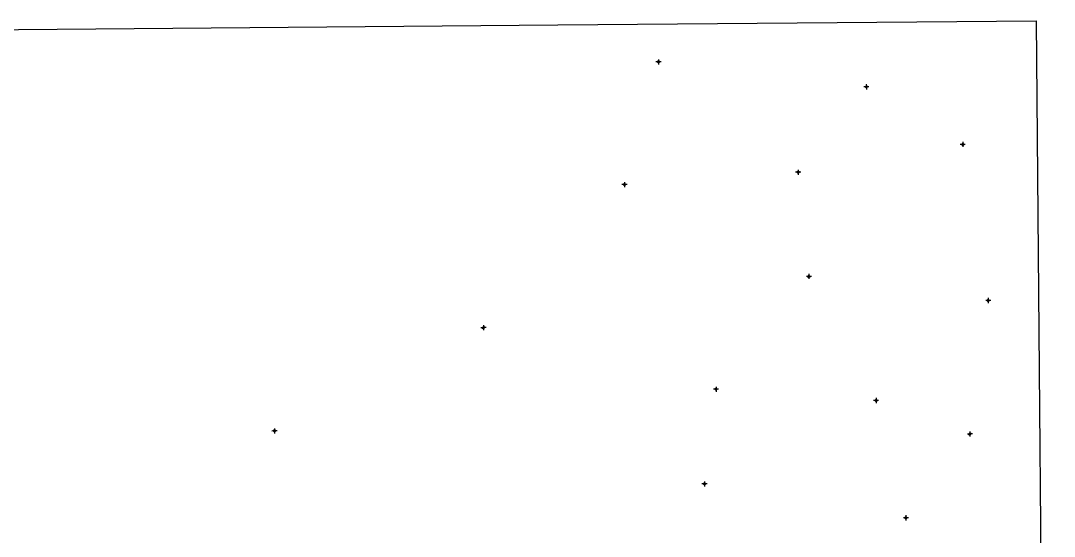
# Model space of a CAD drawing. Extents: x 549569 to 550073, y 1837982 to 1838486.
# Drawn here: x 549821.9 to 550073, y 1838361.2 to 1838486.5 of the extents above; entities that cross this region are included whole.
import ezdxf

# ---------------------------------------------------------------- set-up
doc = ezdxf.new("R2010")
doc.units = 0
doc.layers.add('Level 11', color=7, linetype='Continuous')
doc.layers.add('Level 63', color=7, linetype='Continuous')

msp = doc.modelspace()

# ---------------------------------------------------------------- linework, layer by layer
at = {"layer": 'Level 11'}
for p, q in [((549976.54, 1838476.45), (549976.22, 1838476.45)), ((549976.54, 1838476.45), (549976.22, 1838476.45)), ((549976.54, 1838476.45), (549976.22, 1838476.45)), ((549976.54, 1838476.45), (549976.22, 1838476.45)), ((549976.54, 1838476.45), (549976.22, 1838476.45)), ((549976.85, 1838476.76), (549976.54, 1838476.45)), ((549976.85, 1838476.76), (549976.54, 1838476.45)), ((549976.85, 1838476.76), (549976.54, 1838476.45)), ((549976.85, 1838476.76), (549976.54, 1838476.45)), ((549976.85, 1838476.76), (549976.54, 1838476.45)), ((549976.54, 1838476.45), (549976.85, 1838476.14)), ((549976.54, 1838476.45), (549976.85, 1838476.14)), ((549976.54, 1838476.45), (549976.85, 1838476.14)), ((549976.54, 1838476.45), (549976.85, 1838476.14)), ((549976.54, 1838476.45), (549976.85, 1838476.14)), ((549976.84, 1838477.07), (549976.85, 1838476.76)), ((549976.84, 1838477.07), (549976.85, 1838476.76)), ((549976.84, 1838477.07), (549976.85, 1838476.76)), ((549976.84, 1838477.07), (549976.85, 1838476.76)), ((549976.84, 1838477.07), (549976.85, 1838476.76)), ((549977.16, 1838476.45), (549976.85, 1838476.76)), ((549977.16, 1838476.45), (549976.85, 1838476.76)), ((549977.16, 1838476.45), (549976.85, 1838476.76)), ((549977.16, 1838476.45), (549976.85, 1838476.76)), ((549977.16, 1838476.45), (549976.85, 1838476.76)), ((549976.85, 1838476.14), (549977.16, 1838476.45)), ((549976.85, 1838476.14), (549977.16, 1838476.45)), ((549976.85, 1838476.14), (549977.16, 1838476.45)), ((549976.85, 1838476.14), (549977.16, 1838476.45)), ((549976.85, 1838476.14), (549977.16, 1838476.45)), ((549976.85, 1838476.14), (549976.85, 1838475.83)), ((549976.85, 1838476.14), (549976.85, 1838475.83)), ((549976.85, 1838476.14), (549976.85, 1838475.83)), ((549976.85, 1838476.14), (549976.85, 1838475.83)), ((549976.85, 1838476.14), (549976.85, 1838475.83)), ((549977.48, 1838476.46), (549977.16, 1838476.45)), ((549977.48, 1838476.46), (549977.16, 1838476.45)), ((549977.48, 1838476.46), (549977.16, 1838476.45)), ((549977.48, 1838476.46), (549977.16, 1838476.45)), ((549977.48, 1838476.46), (549977.16, 1838476.45)), ((550027.34, 1838470.73), (550027.03, 1838470.42)), ((550027.34, 1838470.73), (550027.03, 1838470.42)), ((550027.34, 1838470.73), (550027.03, 1838470.42)), ((550027.34, 1838470.73), (550027.03, 1838470.42)), ((550027.34, 1838470.73), (550027.03, 1838470.42)), ((550027.33, 1838471.05), (550027.34, 1838470.73)), ((550027.33, 1838471.05), (550027.34, 1838470.73)), ((550027.33, 1838471.05), (550027.34, 1838470.73)), ((550027.33, 1838471.05), (550027.34, 1838470.73)), ((550027.33, 1838471.05), (550027.34, 1838470.73)), ((550027.65, 1838470.43), (550027.34, 1838470.73)), ((550027.65, 1838470.43), (550027.34, 1838470.73)), ((550027.65, 1838470.43), (550027.34, 1838470.73)), ((550027.65, 1838470.43), (550027.34, 1838470.73)), ((550027.65, 1838470.43), (550027.34, 1838470.73)), ((550027.03, 1838470.42), (550026.72, 1838470.42)), ((550027.03, 1838470.42), (550026.72, 1838470.42)), ((550027.03, 1838470.42), (550026.72, 1838470.42)), ((550027.03, 1838470.42), (550026.72, 1838470.42)), ((550027.03, 1838470.42), (550026.72, 1838470.42)), ((550027.03, 1838470.42), (550027.34, 1838470.11)), ((550027.03, 1838470.42), (550027.34, 1838470.11)), ((550027.03, 1838470.42), (550027.34, 1838470.11)), ((550027.03, 1838470.42), (550027.34, 1838470.11)), ((550027.03, 1838470.42), (550027.34, 1838470.11)), ((550027.34, 1838470.11), (550027.65, 1838470.43)), ((550027.34, 1838470.11), (550027.65, 1838470.43)), ((550027.34, 1838470.11), (550027.65, 1838470.43)), ((550027.34, 1838470.11), (550027.65, 1838470.43)), ((550027.34, 1838470.11), (550027.65, 1838470.43)), ((550027.34, 1838470.11), (550027.34, 1838469.79)), ((550027.34, 1838470.11), (550027.34, 1838469.79)), ((550027.34, 1838470.11), (550027.34, 1838469.79)), ((550027.34, 1838470.11), (550027.34, 1838469.79)), ((550027.34, 1838470.11), (550027.34, 1838469.79)), ((550027.96, 1838470.43), (550027.65, 1838470.43)), ((550027.96, 1838470.43), (550027.65, 1838470.43)), ((550027.96, 1838470.43), (550027.65, 1838470.43)), ((550027.96, 1838470.43), (550027.65, 1838470.43)), ((550027.96, 1838470.43), (550027.65, 1838470.43)), ((550050.44, 1838456.42), (550050.12, 1838456.42)), ((550050.44, 1838456.42), (550050.12, 1838456.42)), ((550050.44, 1838456.42), (550050.12, 1838456.42)), ((550050.44, 1838456.42), (550050.12, 1838456.42)), ((550050.44, 1838456.42), (550050.12, 1838456.42)), ((550050.74, 1838456.73), (550050.44, 1838456.42)), ((550050.74, 1838456.73), (550050.44, 1838456.42)), ((550050.74, 1838456.73), (550050.44, 1838456.42)), ((550050.74, 1838456.73), (550050.44, 1838456.42)), ((550050.74, 1838456.73), (550050.44, 1838456.42)), ((550050.44, 1838456.42), (550050.75, 1838456.11)), ((550050.44, 1838456.42), (550050.75, 1838456.11)), ((550050.44, 1838456.42), (550050.75, 1838456.11)), ((550050.44, 1838456.42), (550050.75, 1838456.11)), ((550050.44, 1838456.42), (550050.75, 1838456.11)), ((550050.74, 1838457.04), (550050.74, 1838456.73)), ((550050.74, 1838457.04), (550050.74, 1838456.73)), ((550050.74, 1838457.04), (550050.74, 1838456.73)), ((550050.74, 1838457.04), (550050.74, 1838456.73)), ((550050.74, 1838457.04), (550050.74, 1838456.73)), ((550051.06, 1838456.43), (550050.74, 1838456.73)), ((550051.06, 1838456.43), (550050.74, 1838456.73)), ((550051.06, 1838456.43), (550050.74, 1838456.73)), ((550051.06, 1838456.43), (550050.74, 1838456.73)), ((550051.06, 1838456.43), (550050.74, 1838456.73)), ((550050.75, 1838456.11), (550051.06, 1838456.43)), ((550050.75, 1838456.11), (550051.06, 1838456.43)), ((550050.75, 1838456.11), (550051.06, 1838456.43)), ((550050.75, 1838456.11), (550051.06, 1838456.43)), ((550050.75, 1838456.11), (550051.06, 1838456.43)), ((550050.75, 1838456.11), (550050.75, 1838455.8)), ((550050.75, 1838456.11), (550050.75, 1838455.8)), ((550050.75, 1838456.11), (550050.75, 1838455.8)), ((550050.75, 1838456.11), (550050.75, 1838455.8)), ((550050.75, 1838456.11), (550050.75, 1838455.8)), ((550051.38, 1838456.43), (550051.06, 1838456.43)), ((550051.38, 1838456.43), (550051.06, 1838456.43)), ((550051.38, 1838456.43), (550051.06, 1838456.43)), ((550051.38, 1838456.43), (550051.06, 1838456.43)), ((550051.38, 1838456.43), (550051.06, 1838456.43)), ((550010.48, 1838449.64), (550010.17, 1838449.64)), ((550010.48, 1838449.64), (550010.17, 1838449.64)), ((550010.48, 1838449.64), (550010.17, 1838449.64)), ((550010.48, 1838449.64), (550010.17, 1838449.64)), ((550010.48, 1838449.64), (550010.17, 1838449.64)), ((550010.78, 1838449.96), (550010.48, 1838449.64)), ((550010.78, 1838449.96), (550010.48, 1838449.64)), ((550010.78, 1838449.96), (550010.48, 1838449.64)), ((550010.78, 1838449.96), (550010.48, 1838449.64)), ((550010.78, 1838449.96), (550010.48, 1838449.64)), ((550010.48, 1838449.64), (550010.79, 1838449.34)), ((550010.48, 1838449.64), (550010.79, 1838449.34)), ((550010.48, 1838449.64), (550010.79, 1838449.34)), ((550010.48, 1838449.64), (550010.79, 1838449.34)), ((550010.48, 1838449.64), (550010.79, 1838449.34)), ((550010.78, 1838450.27), (550010.78, 1838449.96)), ((550010.78, 1838450.27), (550010.78, 1838449.96)), ((550010.78, 1838450.27), (550010.78, 1838449.96)), ((550010.78, 1838450.27), (550010.78, 1838449.96)), ((550010.78, 1838450.27), (550010.78, 1838449.96)), ((550011.09, 1838449.65), (550010.78, 1838449.96)), ((550011.09, 1838449.65), (550010.78, 1838449.96)), ((550011.09, 1838449.65), (550010.78, 1838449.96)), ((550011.09, 1838449.65), (550010.78, 1838449.96)), ((550011.09, 1838449.65), (550010.78, 1838449.96)), ((550010.79, 1838449.34), (550011.09, 1838449.65)), ((550010.79, 1838449.34), (550011.09, 1838449.65)), ((550010.79, 1838449.34), (550011.09, 1838449.65)), ((550010.79, 1838449.34), (550011.09, 1838449.65)), ((550010.79, 1838449.34), (550011.09, 1838449.65)), ((550010.79, 1838449.34), (550010.79, 1838449.02)), ((550010.79, 1838449.34), (550010.79, 1838449.02)), ((550010.79, 1838449.34), (550010.79, 1838449.02)), ((550010.79, 1838449.34), (550010.79, 1838449.02)), ((550010.79, 1838449.34), (550010.79, 1838449.02)), ((550011.4, 1838449.65), (550011.09, 1838449.65)), ((550011.4, 1838449.65), (550011.09, 1838449.65)), ((550011.4, 1838449.65), (550011.09, 1838449.65)), ((550011.4, 1838449.65), (550011.09, 1838449.65)), ((550011.4, 1838449.65), (550011.09, 1838449.65)), ((549968.29, 1838446.66), (549967.98, 1838446.66)), ((549968.29, 1838446.66), (549967.98, 1838446.66)), ((549968.29, 1838446.66), (549967.98, 1838446.66)), ((549968.29, 1838446.66), (549967.98, 1838446.66)), ((549968.29, 1838446.66), (549967.98, 1838446.66)), ((549968.6, 1838446.98), (549968.29, 1838446.66)), ((549968.6, 1838446.98), (549968.29, 1838446.66)), ((549968.6, 1838446.98), (549968.29, 1838446.66)), ((549968.6, 1838446.98), (549968.29, 1838446.66)), ((549968.6, 1838446.98), (549968.29, 1838446.66)), ((549968.29, 1838446.66), (549968.6, 1838446.36)), ((549968.29, 1838446.66), (549968.6, 1838446.36)), ((549968.29, 1838446.66), (549968.6, 1838446.36)), ((549968.29, 1838446.66), (549968.6, 1838446.36)), ((549968.29, 1838446.66), (549968.6, 1838446.36)), ((549968.6, 1838447.29), (549968.6, 1838446.98)), ((549968.6, 1838447.29), (549968.6, 1838446.98)), ((549968.6, 1838447.29), (549968.6, 1838446.98)), ((549968.6, 1838447.29), (549968.6, 1838446.98)), ((549968.6, 1838447.29), (549968.6, 1838446.98)), ((549968.91, 1838446.67), (549968.6, 1838446.98)), ((549968.91, 1838446.67), (549968.6, 1838446.98)), ((549968.91, 1838446.67), (549968.6, 1838446.98)), ((549968.91, 1838446.67), (549968.6, 1838446.98)), ((549968.91, 1838446.67), (549968.6, 1838446.98)), ((549968.6, 1838446.36), (549968.91, 1838446.67)), ((549968.6, 1838446.36), (549968.91, 1838446.67)), ((549968.6, 1838446.36), (549968.91, 1838446.67)), ((549968.6, 1838446.36), (549968.91, 1838446.67)), ((549968.6, 1838446.36), (549968.91, 1838446.67)), ((549968.6, 1838446.36), (549968.61, 1838446.05)), ((549968.6, 1838446.36), (549968.61, 1838446.05)), ((549968.6, 1838446.36), (549968.61, 1838446.05)), ((549968.6, 1838446.36), (549968.61, 1838446.05)), ((549968.6, 1838446.36), (549968.61, 1838446.05)), ((549969.22, 1838446.67), (549968.91, 1838446.67)), ((549969.22, 1838446.67), (549968.91, 1838446.67)), ((549969.22, 1838446.67), (549968.91, 1838446.67)), ((549969.22, 1838446.67), (549968.91, 1838446.67)), ((549969.22, 1838446.67), (549968.91, 1838446.67)), ((550013.08, 1838424.36), (550012.77, 1838424.36)), ((550013.08, 1838424.36), (550012.77, 1838424.36)), ((550013.08, 1838424.36), (550012.77, 1838424.36)), ((550013.08, 1838424.36), (550012.77, 1838424.36)), ((550013.08, 1838424.36), (550012.77, 1838424.36)), ((550013.38, 1838424.67), (550013.08, 1838424.36)), ((550013.38, 1838424.67), (550013.08, 1838424.36)), ((550013.38, 1838424.67), (550013.08, 1838424.36)), ((550013.38, 1838424.67), (550013.08, 1838424.36)), ((550013.38, 1838424.67), (550013.08, 1838424.36)), ((550013.08, 1838424.36), (550013.39, 1838424.05)), ((550013.08, 1838424.36), (550013.39, 1838424.05)), ((550013.08, 1838424.36), (550013.39, 1838424.05)), ((550013.08, 1838424.36), (550013.39, 1838424.05)), ((550013.08, 1838424.36), (550013.39, 1838424.05)), ((550013.38, 1838424.98), (550013.38, 1838424.67)), ((550013.38, 1838424.98), (550013.38, 1838424.67)), ((550013.38, 1838424.98), (550013.38, 1838424.67)), ((550013.38, 1838424.98), (550013.38, 1838424.67)), ((550013.38, 1838424.98), (550013.38, 1838424.67)), ((550013.7, 1838424.37), (550013.38, 1838424.67)), ((550013.7, 1838424.37), (550013.38, 1838424.67)), ((550013.7, 1838424.37), (550013.38, 1838424.67)), ((550013.7, 1838424.37), (550013.38, 1838424.67)), ((550013.7, 1838424.37), (550013.38, 1838424.67)), ((550013.39, 1838424.05), (550013.7, 1838424.37)), ((550013.39, 1838424.05), (550013.7, 1838424.37)), ((550013.39, 1838424.05), (550013.7, 1838424.37)), ((550013.39, 1838424.05), (550013.7, 1838424.37)), ((550013.39, 1838424.05), (550013.7, 1838424.37)), ((550013.39, 1838424.05), (550013.39, 1838423.74)), ((550013.39, 1838424.05), (550013.39, 1838423.74)), ((550013.39, 1838424.05), (550013.39, 1838423.74)), ((550013.39, 1838424.05), (550013.39, 1838423.74)), ((550013.39, 1838424.05), (550013.39, 1838423.74)), ((550014.01, 1838424.37), (550013.7, 1838424.37)), ((550014.01, 1838424.37), (550013.7, 1838424.37)), ((550014.01, 1838424.37), (550013.7, 1838424.37)), ((550014.01, 1838424.37), (550013.7, 1838424.37)), ((550014.01, 1838424.37), (550013.7, 1838424.37)), ((550056.64, 1838418.47), (550056.33, 1838418.47)), ((550056.64, 1838418.47), (550056.33, 1838418.47)), ((550056.64, 1838418.47), (550056.33, 1838418.47)), ((550056.64, 1838418.47), (550056.33, 1838418.47)), ((550056.64, 1838418.47), (550056.33, 1838418.47)), ((550056.94, 1838418.79), (550056.64, 1838418.47)), ((550056.94, 1838418.79), (550056.64, 1838418.47)), ((550056.94, 1838418.79), (550056.64, 1838418.47)), ((550056.94, 1838418.79), (550056.64, 1838418.47)), ((550056.94, 1838418.79), (550056.64, 1838418.47)), ((550056.64, 1838418.47), (550056.95, 1838418.17)), ((550056.64, 1838418.47), (550056.95, 1838418.17)), ((550056.64, 1838418.47), (550056.95, 1838418.17)), ((550056.64, 1838418.47), (550056.95, 1838418.17)), ((550056.64, 1838418.47), (550056.95, 1838418.17)), ((550056.94, 1838419.11), (550056.94, 1838418.79)), ((550056.94, 1838419.11), (550056.94, 1838418.79)), ((550056.94, 1838419.11), (550056.94, 1838418.79)), ((550056.94, 1838419.11), (550056.94, 1838418.79)), ((550056.94, 1838419.11), (550056.94, 1838418.79)), ((550057.26, 1838418.48), (550056.94, 1838418.79)), ((550057.26, 1838418.48), (550056.94, 1838418.79)), ((550057.26, 1838418.48), (550056.94, 1838418.79)), ((550057.26, 1838418.48), (550056.94, 1838418.79)), ((550057.26, 1838418.48), (550056.94, 1838418.79)), ((550056.95, 1838418.17), (550057.26, 1838418.48)), ((550056.95, 1838418.17), (550057.26, 1838418.48)), ((550056.95, 1838418.17), (550057.26, 1838418.48)), ((550056.95, 1838418.17), (550057.26, 1838418.48)), ((550056.95, 1838418.17), (550057.26, 1838418.48)), ((550056.95, 1838418.17), (550056.95, 1838417.85)), ((550056.95, 1838418.17), (550056.95, 1838417.85)), ((550056.95, 1838418.17), (550056.95, 1838417.85)), ((550056.95, 1838418.17), (550056.95, 1838417.85)), ((550056.95, 1838418.17), (550056.95, 1838417.85)), ((550057.57, 1838418.48), (550057.26, 1838418.48)), ((550057.57, 1838418.48), (550057.26, 1838418.48)), ((550057.57, 1838418.48), (550057.26, 1838418.48)), ((550057.57, 1838418.48), (550057.26, 1838418.48)), ((550057.57, 1838418.48), (550057.26, 1838418.48)), ((549934.05, 1838411.89), (549933.73, 1838411.89)), ((549934.05, 1838411.89), (549933.73, 1838411.89)), ((549934.05, 1838411.89), (549933.73, 1838411.89)), ((549934.05, 1838411.89), (549933.73, 1838411.89)), ((549934.05, 1838411.89), (549933.73, 1838411.89)), ((549934.36, 1838412.21), (549934.05, 1838411.89)), ((549934.36, 1838412.21), (549934.05, 1838411.89)), ((549934.36, 1838412.21), (549934.05, 1838411.89)), ((549934.36, 1838412.21), (549934.05, 1838411.89)), ((549934.36, 1838412.21), (549934.05, 1838411.89)), ((549934.05, 1838411.89), (549934.37, 1838411.59)), ((549934.05, 1838411.89), (549934.37, 1838411.59)), ((549934.05, 1838411.89), (549934.37, 1838411.59)), ((549934.05, 1838411.89), (549934.37, 1838411.59)), ((549934.05, 1838411.89), (549934.37, 1838411.59)), ((549934.36, 1838412.52), (549934.36, 1838412.21)), ((549934.36, 1838412.52), (549934.36, 1838412.21)), ((549934.36, 1838412.52), (549934.36, 1838412.21)), ((549934.36, 1838412.52), (549934.36, 1838412.21)), ((549934.36, 1838412.52), (549934.36, 1838412.21)), ((549934.67, 1838411.9), (549934.36, 1838412.21)), ((549934.67, 1838411.9), (549934.36, 1838412.21)), ((549934.67, 1838411.9), (549934.36, 1838412.21)), ((549934.67, 1838411.9), (549934.36, 1838412.21)), ((549934.67, 1838411.9), (549934.36, 1838412.21)), ((549934.37, 1838411.59), (549934.67, 1838411.9)), ((549934.37, 1838411.59), (549934.67, 1838411.9)), ((549934.37, 1838411.59), (549934.67, 1838411.9)), ((549934.37, 1838411.59), (549934.67, 1838411.9)), ((549934.37, 1838411.59), (549934.67, 1838411.9)), ((549934.37, 1838411.59), (549934.37, 1838411.28)), ((549934.37, 1838411.59), (549934.37, 1838411.28)), ((549934.37, 1838411.59), (549934.37, 1838411.28)), ((549934.37, 1838411.59), (549934.37, 1838411.28)), ((549934.37, 1838411.59), (549934.37, 1838411.28)), ((549934.99, 1838411.9), (549934.67, 1838411.9)), ((549934.99, 1838411.9), (549934.67, 1838411.9)), ((549934.99, 1838411.9), (549934.67, 1838411.9)), ((549934.99, 1838411.9), (549934.67, 1838411.9)), ((549934.99, 1838411.9), (549934.67, 1838411.9)), ((549990.51, 1838396.92), (549990.19, 1838396.92)), ((549990.51, 1838396.92), (549990.19, 1838396.92)), ((549990.51, 1838396.92), (549990.19, 1838396.92)), ((549990.51, 1838396.92), (549990.19, 1838396.92)), ((549990.51, 1838396.92), (549990.19, 1838396.92)), ((549990.82, 1838397.23), (549990.51, 1838396.92)), ((549990.82, 1838397.23), (549990.51, 1838396.92)), ((549990.82, 1838397.23), (549990.51, 1838396.92)), ((549990.82, 1838397.23), (549990.51, 1838396.92)), ((549990.82, 1838397.23), (549990.51, 1838396.92)), ((549990.51, 1838396.92), (549990.82, 1838396.61)), ((549990.51, 1838396.92), (549990.82, 1838396.61)), ((549990.51, 1838396.92), (549990.82, 1838396.61)), ((549990.51, 1838396.92), (549990.82, 1838396.61)), ((549990.51, 1838396.92), (549990.82, 1838396.61)), ((549990.82, 1838397.55), (549990.82, 1838397.23)), ((549990.82, 1838397.55), (549990.82, 1838397.23)), ((549990.82, 1838397.55), (549990.82, 1838397.23)), ((549990.82, 1838397.55), (549990.82, 1838397.23)), ((549990.82, 1838397.55), (549990.82, 1838397.23)), ((549991.13, 1838396.93), (549990.82, 1838397.23)), ((549991.13, 1838396.93), (549990.82, 1838397.23)), ((549991.13, 1838396.93), (549990.82, 1838397.23)), ((549991.13, 1838396.93), (549990.82, 1838397.23)), ((549991.13, 1838396.93), (549990.82, 1838397.23)), ((549990.82, 1838396.61), (549991.13, 1838396.93)), ((549990.82, 1838396.61), (549991.13, 1838396.93)), ((549990.82, 1838396.61), (549991.13, 1838396.93)), ((549990.82, 1838396.61), (549991.13, 1838396.93)), ((549990.82, 1838396.61), (549991.13, 1838396.93)), ((549990.82, 1838396.61), (549990.83, 1838396.29)), ((549990.82, 1838396.61), (549990.83, 1838396.29)), ((549990.82, 1838396.61), (549990.83, 1838396.29)), ((549990.82, 1838396.61), (549990.83, 1838396.29)), ((549990.82, 1838396.61), (549990.83, 1838396.29)), ((549991.45, 1838396.93), (549991.13, 1838396.93)), ((549991.45, 1838396.93), (549991.13, 1838396.93)), ((549991.45, 1838396.93), (549991.13, 1838396.93)), ((549991.45, 1838396.93), (549991.13, 1838396.93)), ((549991.45, 1838396.93), (549991.13, 1838396.93)), ((550029.39, 1838394.21), (550029.08, 1838394.21)), ((550029.39, 1838394.21), (550029.08, 1838394.21)), ((550029.39, 1838394.21), (550029.08, 1838394.21)), ((550029.39, 1838394.21), (550029.08, 1838394.21)), ((550029.39, 1838394.21), (550029.08, 1838394.21)), ((550029.7, 1838394.52), (550029.39, 1838394.21)), ((550029.7, 1838394.52), (550029.39, 1838394.21)), ((550029.7, 1838394.52), (550029.39, 1838394.21)), ((550029.7, 1838394.52), (550029.39, 1838394.21)), ((550029.7, 1838394.52), (550029.39, 1838394.21)), ((550029.39, 1838394.21), (550029.71, 1838393.9)), ((550029.39, 1838394.21), (550029.71, 1838393.9)), ((550029.39, 1838394.21), (550029.71, 1838393.9)), ((550029.39, 1838394.21), (550029.71, 1838393.9)), ((550029.39, 1838394.21), (550029.71, 1838393.9)), ((550029.7, 1838394.83), (550029.7, 1838394.52)), ((550029.7, 1838394.83), (550029.7, 1838394.52)), ((550029.7, 1838394.83), (550029.7, 1838394.52)), ((550029.7, 1838394.83), (550029.7, 1838394.52)), ((550029.7, 1838394.83), (550029.7, 1838394.52)), ((550030.01, 1838394.22), (550029.7, 1838394.52)), ((550030.01, 1838394.22), (550029.7, 1838394.52)), ((550030.01, 1838394.22), (550029.7, 1838394.52)), ((550030.01, 1838394.22), (550029.7, 1838394.52)), ((550030.01, 1838394.22), (550029.7, 1838394.52)), ((550029.71, 1838393.9), (550030.01, 1838394.22)), ((550029.71, 1838393.9), (550030.01, 1838394.22)), ((550029.71, 1838393.9), (550030.01, 1838394.22)), ((550029.71, 1838393.9), (550030.01, 1838394.22)), ((550029.71, 1838393.9), (550030.01, 1838394.22)), ((550029.71, 1838393.9), (550029.71, 1838393.59)), ((550029.71, 1838393.9), (550029.71, 1838393.59)), ((550029.71, 1838393.9), (550029.71, 1838393.59)), ((550029.71, 1838393.9), (550029.71, 1838393.59)), ((550029.71, 1838393.9), (550029.71, 1838393.59)), ((550030.32, 1838394.22), (550030.01, 1838394.22)), ((550030.32, 1838394.22), (550030.01, 1838394.22)), ((550030.32, 1838394.22), (550030.01, 1838394.22)), ((550030.32, 1838394.22), (550030.01, 1838394.22)), ((550030.32, 1838394.22), (550030.01, 1838394.22)), ((549883.27, 1838386.8), (549882.95, 1838386.79)), ((549883.27, 1838386.8), (549882.95, 1838386.79)), ((549883.27, 1838386.8), (549882.95, 1838386.79)), ((549883.27, 1838386.8), (549882.95, 1838386.79)), ((549883.27, 1838386.8), (549882.95, 1838386.79)), ((549883.57, 1838387.11), (549883.27, 1838386.8)), ((549883.57, 1838387.11), (549883.27, 1838386.8)), ((549883.57, 1838387.11), (549883.27, 1838386.8)), ((549883.57, 1838387.11), (549883.27, 1838386.8)), ((549883.57, 1838387.11), (549883.27, 1838386.8)), ((549883.27, 1838386.8), (549883.58, 1838386.49)), ((549883.27, 1838386.8), (549883.58, 1838386.49)), ((549883.27, 1838386.8), (549883.58, 1838386.49)), ((549883.27, 1838386.8), (549883.58, 1838386.49)), ((549883.27, 1838386.8), (549883.58, 1838386.49)), ((549883.57, 1838387.42), (549883.57, 1838387.11)), ((549883.57, 1838387.42), (549883.57, 1838387.11)), ((549883.57, 1838387.42), (549883.57, 1838387.11)), ((549883.57, 1838387.42), (549883.57, 1838387.11)), ((549883.57, 1838387.42), (549883.57, 1838387.11)), ((549883.89, 1838386.8), (549883.57, 1838387.11)), ((549883.89, 1838386.8), (549883.57, 1838387.11)), ((549883.89, 1838386.8), (549883.57, 1838387.11)), ((549883.89, 1838386.8), (549883.57, 1838387.11)), ((549883.89, 1838386.8), (549883.57, 1838387.11)), ((549883.58, 1838386.49), (549883.89, 1838386.8)), ((549883.58, 1838386.49), (549883.89, 1838386.8)), ((549883.58, 1838386.49), (549883.89, 1838386.8)), ((549883.58, 1838386.49), (549883.89, 1838386.8)), ((549883.58, 1838386.49), (549883.89, 1838386.8)), ((549883.58, 1838386.49), (549883.58, 1838386.18)), ((549883.58, 1838386.49), (549883.58, 1838386.18)), ((549883.58, 1838386.49), (549883.58, 1838386.18)), ((549883.58, 1838386.49), (549883.58, 1838386.18)), ((549883.58, 1838386.49), (549883.58, 1838386.18)), ((549884.21, 1838386.8), (549883.89, 1838386.8)), ((549884.21, 1838386.8), (549883.89, 1838386.8)), ((549884.21, 1838386.8), (549883.89, 1838386.8)), ((549884.21, 1838386.8), (549883.89, 1838386.8)), ((549884.21, 1838386.8), (549883.89, 1838386.8)), ((550052.19, 1838386.06), (550051.87, 1838386.06)), ((550052.19, 1838386.06), (550051.87, 1838386.06)), ((550052.19, 1838386.06), (550051.87, 1838386.06)), ((550052.19, 1838386.06), (550051.87, 1838386.06)), ((550052.19, 1838386.06), (550051.87, 1838386.06)), ((550052.5, 1838386.38), (550052.19, 1838386.06)), ((550052.5, 1838386.38), (550052.19, 1838386.06)), ((550052.5, 1838386.38), (550052.19, 1838386.06)), ((550052.5, 1838386.38), (550052.19, 1838386.06)), ((550052.5, 1838386.38), (550052.19, 1838386.06)), ((550052.19, 1838386.06), (550052.5, 1838385.76)), ((550052.19, 1838386.06), (550052.5, 1838385.76)), ((550052.19, 1838386.06), (550052.5, 1838385.76)), ((550052.19, 1838386.06), (550052.5, 1838385.76)), ((550052.19, 1838386.06), (550052.5, 1838385.76)), ((550052.49, 1838386.7), (550052.5, 1838386.38)), ((550052.49, 1838386.7), (550052.5, 1838386.38)), ((550052.49, 1838386.7), (550052.5, 1838386.38)), ((550052.49, 1838386.7), (550052.5, 1838386.38)), ((550052.49, 1838386.7), (550052.5, 1838386.38)), ((550052.81, 1838386.07), (550052.5, 1838386.38)), ((550052.81, 1838386.07), (550052.5, 1838386.38)), ((550052.81, 1838386.07), (550052.5, 1838386.38)), ((550052.81, 1838386.07), (550052.5, 1838386.38)), ((550052.81, 1838386.07), (550052.5, 1838386.38)), ((550052.5, 1838385.76), (550052.81, 1838386.07)), ((550052.5, 1838385.76), (550052.81, 1838386.07)), ((550052.5, 1838385.76), (550052.81, 1838386.07)), ((550052.5, 1838385.76), (550052.81, 1838386.07)), ((550052.5, 1838385.76), (550052.81, 1838386.07)), ((550052.5, 1838385.76), (550052.51, 1838385.44)), ((550052.5, 1838385.76), (550052.51, 1838385.44)), ((550052.5, 1838385.76), (550052.51, 1838385.44)), ((550052.5, 1838385.76), (550052.51, 1838385.44)), ((550052.5, 1838385.76), (550052.51, 1838385.44)), ((550053.13, 1838386.07), (550052.81, 1838386.07)), ((550053.13, 1838386.07), (550052.81, 1838386.07)), ((550053.13, 1838386.07), (550052.81, 1838386.07)), ((550053.13, 1838386.07), (550052.81, 1838386.07)), ((550053.13, 1838386.07), (550052.81, 1838386.07)), ((549987.71, 1838373.93), (549987.39, 1838373.93)), ((549987.71, 1838373.93), (549987.39, 1838373.93)), ((549987.71, 1838373.93), (549987.39, 1838373.93)), ((549987.71, 1838373.93), (549987.39, 1838373.93)), ((549987.71, 1838373.93), (549987.39, 1838373.93)), ((549988.02, 1838374.24), (549987.71, 1838373.93)), ((549988.02, 1838374.24), (549987.71, 1838373.93)), ((549988.02, 1838374.24), (549987.71, 1838373.93)), ((549988.02, 1838374.24), (549987.71, 1838373.93)), ((549988.02, 1838374.24), (549987.71, 1838373.93)), ((549987.71, 1838373.93), (549988.02, 1838373.63)), ((549987.71, 1838373.93), (549988.02, 1838373.63)), ((549987.71, 1838373.93), (549988.02, 1838373.63)), ((549987.71, 1838373.93), (549988.02, 1838373.63)), ((549987.71, 1838373.93), (549988.02, 1838373.63)), ((549988.02, 1838374.55), (549988.02, 1838374.24)), ((549988.02, 1838374.55), (549988.02, 1838374.24)), ((549988.02, 1838374.55), (549988.02, 1838374.24)), ((549988.02, 1838374.55), (549988.02, 1838374.24)), ((549988.02, 1838374.55), (549988.02, 1838374.24)), ((549988.33, 1838373.94), (549988.02, 1838374.24)), ((549988.33, 1838373.94), (549988.02, 1838374.24)), ((549988.33, 1838373.94), (549988.02, 1838374.24)), ((549988.33, 1838373.94), (549988.02, 1838374.24)), ((549988.33, 1838373.94), (549988.02, 1838374.24)), ((549988.02, 1838373.63), (549988.33, 1838373.94)), ((549988.02, 1838373.63), (549988.33, 1838373.94)), ((549988.02, 1838373.63), (549988.33, 1838373.94)), ((549988.02, 1838373.63), (549988.33, 1838373.94)), ((549988.02, 1838373.63), (549988.33, 1838373.94)), ((549988.02, 1838373.63), (549988.03, 1838373.32)), ((549988.02, 1838373.63), (549988.03, 1838373.32)), ((549988.02, 1838373.63), (549988.03, 1838373.32)), ((549988.02, 1838373.63), (549988.03, 1838373.32)), ((549988.02, 1838373.63), (549988.03, 1838373.32)), ((549988.65, 1838373.94), (549988.33, 1838373.94)), ((549988.65, 1838373.94), (549988.33, 1838373.94)), ((549988.65, 1838373.94), (549988.33, 1838373.94)), ((549988.65, 1838373.94), (549988.33, 1838373.94)), ((549988.65, 1838373.94), (549988.33, 1838373.94)), ((550036.64, 1838365.71), (550036.33, 1838365.71)), ((550036.64, 1838365.71), (550036.33, 1838365.71)), ((550036.64, 1838365.71), (550036.33, 1838365.71)), ((550036.64, 1838365.71), (550036.33, 1838365.71)), ((550036.64, 1838365.71), (550036.33, 1838365.71)), ((550036.95, 1838366.02), (550036.64, 1838365.71)), ((550036.95, 1838366.02), (550036.64, 1838365.71)), ((550036.95, 1838366.02), (550036.64, 1838365.71)), ((550036.95, 1838366.02), (550036.64, 1838365.71)), ((550036.95, 1838366.02), (550036.64, 1838365.71)), ((550036.64, 1838365.71), (550036.95, 1838365.4)), ((550036.64, 1838365.71), (550036.95, 1838365.4)), ((550036.64, 1838365.71), (550036.95, 1838365.4)), ((550036.64, 1838365.71), (550036.95, 1838365.4)), ((550036.64, 1838365.71), (550036.95, 1838365.4)), ((550036.95, 1838366.34), (550036.95, 1838366.02)), ((550036.95, 1838366.34), (550036.95, 1838366.02)), ((550036.95, 1838366.34), (550036.95, 1838366.02)), ((550036.95, 1838366.34), (550036.95, 1838366.02)), ((550036.95, 1838366.34), (550036.95, 1838366.02)), ((550037.26, 1838365.72), (550036.95, 1838366.02)), ((550037.26, 1838365.72), (550036.95, 1838366.02)), ((550037.26, 1838365.72), (550036.95, 1838366.02)), ((550037.26, 1838365.72), (550036.95, 1838366.02)), ((550037.26, 1838365.72), (550036.95, 1838366.02)), ((550036.95, 1838365.4), (550037.26, 1838365.72)), ((550036.95, 1838365.4), (550037.26, 1838365.72)), ((550036.95, 1838365.4), (550037.26, 1838365.72)), ((550036.95, 1838365.4), (550037.26, 1838365.72)), ((550036.95, 1838365.4), (550037.26, 1838365.72)), ((550036.95, 1838365.4), (550036.96, 1838365.08)), ((550036.95, 1838365.4), (550036.96, 1838365.08)), ((550036.95, 1838365.4), (550036.96, 1838365.08)), ((550036.95, 1838365.4), (550036.96, 1838365.08)), ((550036.95, 1838365.4), (550036.96, 1838365.08)), ((550037.57, 1838365.72), (550037.26, 1838365.72)), ((550037.57, 1838365.72), (550037.26, 1838365.72)), ((550037.57, 1838365.72), (550037.26, 1838365.72)), ((550037.57, 1838365.72), (550037.26, 1838365.72)), ((550037.57, 1838365.72), (550037.26, 1838365.72))]:
    msp.add_line(p, q, dxfattribs=at)
for centre in [(549976.85, 1838476.46), (549976.85, 1838476.46), (549976.85, 1838476.46), (549976.85, 1838476.46), (549976.85, 1838476.46), (550027.34, 1838470.43), (550027.34, 1838470.43), (550027.34, 1838470.43), (550027.34, 1838470.43), (550027.34, 1838470.43), (550050.75, 1838456.43), (550050.75, 1838456.43), (550050.75, 1838456.43), (550050.75, 1838456.43), (550050.75, 1838456.43), (550010.79, 1838449.65), (550010.79, 1838449.65), (550010.79, 1838449.65), (550010.79, 1838449.65), (550010.79, 1838449.65), (549968.61, 1838446.67), (549968.61, 1838446.67), (549968.61, 1838446.67), (549968.61, 1838446.67), (549968.61, 1838446.67), (550013.39, 1838424.37), (550013.39, 1838424.37), (550013.39, 1838424.37), (550013.39, 1838424.37), (550013.39, 1838424.37), (550056.95, 1838418.48), (550056.95, 1838418.48), (550056.95, 1838418.48), (550056.95, 1838418.48), (550056.95, 1838418.48), (549934.37, 1838411.9), (549934.37, 1838411.9), (549934.37, 1838411.9), (549934.37, 1838411.9), (549934.37, 1838411.9), (549990.83, 1838396.93), (549990.83, 1838396.93), (549990.83, 1838396.93), (549990.83, 1838396.93), (549990.83, 1838396.93), (550029.71, 1838394.22), (550029.71, 1838394.22), (550029.71, 1838394.22), (550029.71, 1838394.22), (550029.71, 1838394.22), (549883.58, 1838386.8), (549883.58, 1838386.8), (549883.58, 1838386.8), (549883.58, 1838386.8), (549883.58, 1838386.8), (550052.51, 1838386.07), (550052.51, 1838386.07), (550052.51, 1838386.07), (550052.51, 1838386.07), (550052.51, 1838386.07), (549988.03, 1838373.94), (549988.03, 1838373.94), (549988.03, 1838373.94), (549988.03, 1838373.94), (549988.03, 1838373.94), (550036.96, 1838365.72), (550036.96, 1838365.72), (550036.96, 1838365.72), (550036.96, 1838365.72), (550036.96, 1838365.72)]:
    msp.add_circle(centre, 0.075, dxfattribs=at)
at = {"layer": 'Level 63'}
for points in [[(549952.41, 1838485.48), (550068.63, 1838486.49)], [(550073, 1837986.65), (550068.63, 1838486.49)], [(549568.79, 1838482.12), (549952.41, 1838485.48)]]:
    msp.add_lwpolyline(points, dxfattribs=at)

doc.saveas('drawing.dxf')
